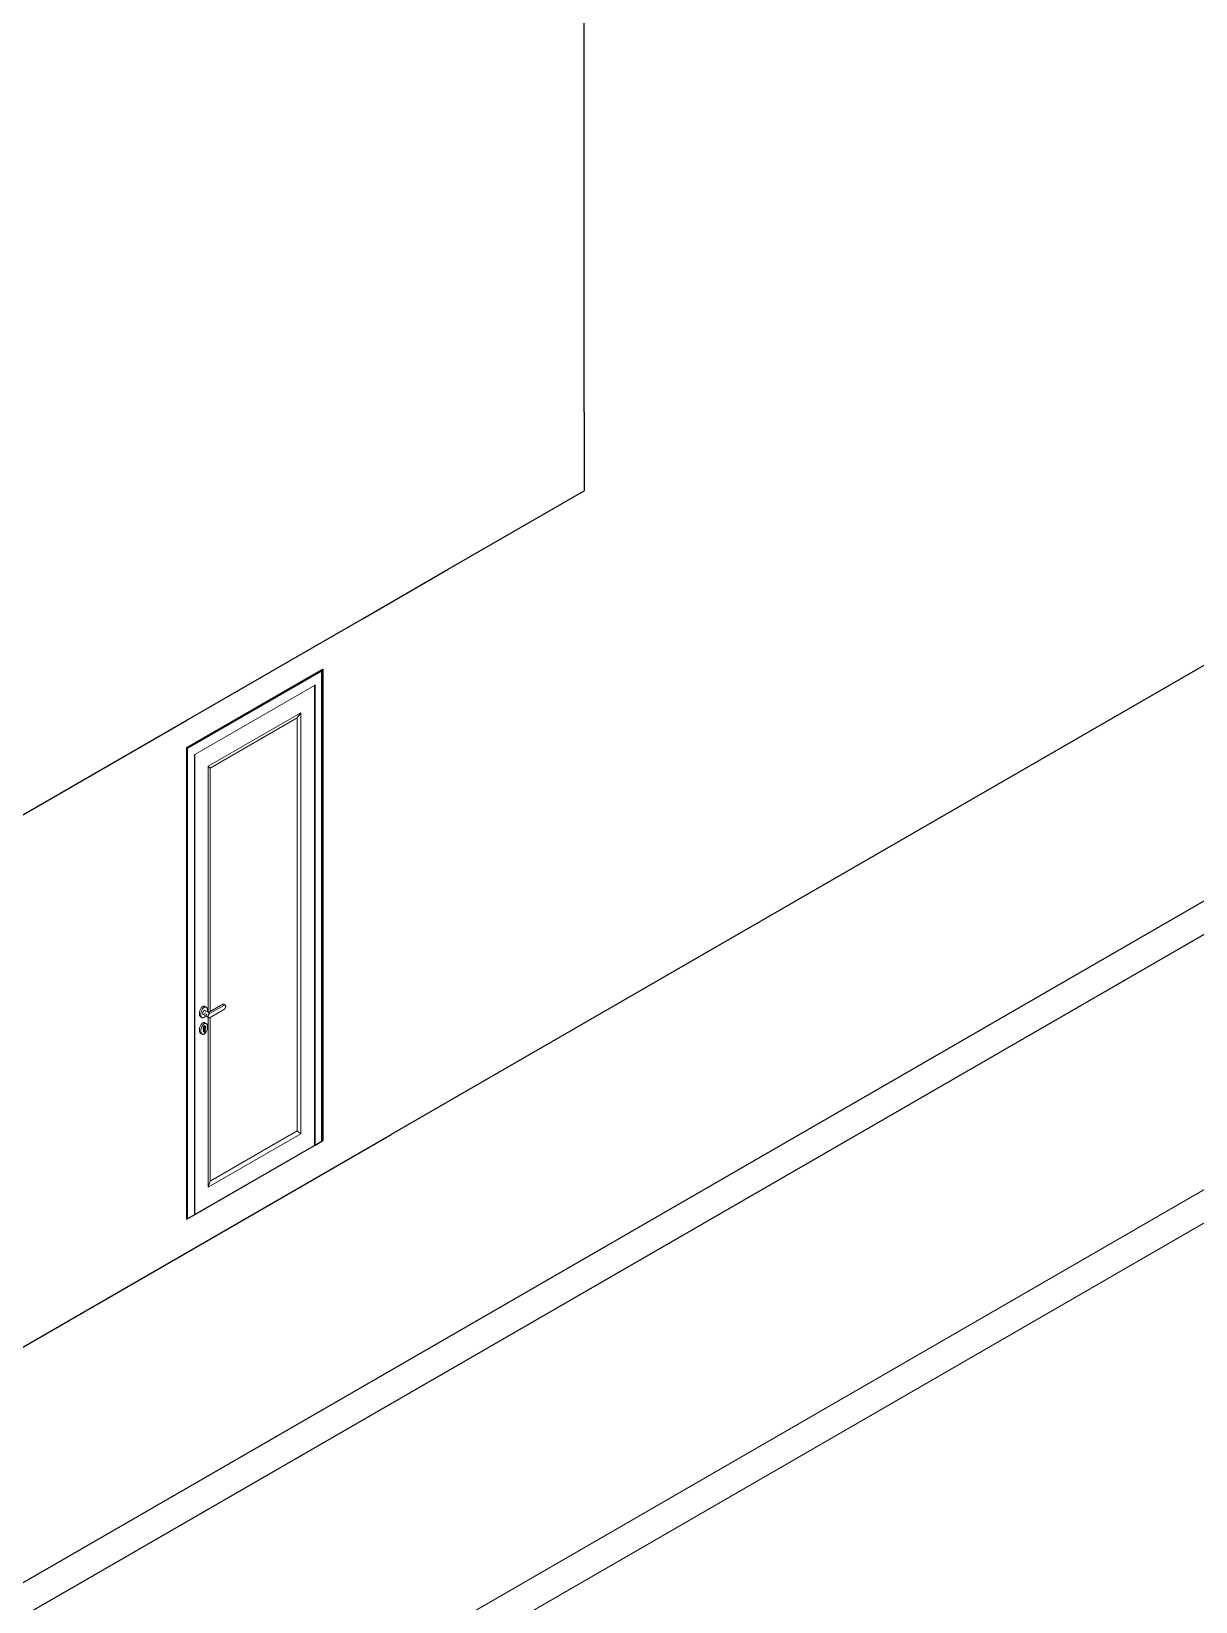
# Model space of a CAD drawing. Header units: metres. Extents: x 294 to 1101, y -498 to -355.
# Drawn here: x 936.24 to 941.08, y -401.91 to -395.39 of the extents above; entities that cross this region are included whole.
import ezdxf

# ---------------------------------------------------------------- set-up
doc = ezdxf.new("R2010")
doc.units = ezdxf.units.M
doc.layers.add('19-JARDINERIA', color=80, linetype='Continuous', lineweight=0)

msp = doc.modelspace()

# ---------------------------------------------------------------- linework, layer by layer
for p, q in [((938.5383, -396.3174), (938.5383, -394.2435)), ((938.5383, -396.3254), (938.5383, -396.3174)), ((938.5383, -396.6357), (938.5383, -396.3254)), ((945.3948, -396.5311), (931.9189, -404.3113)), ((938.5383, -396.643), (938.5383, -396.6357)), ((938.5383, -396.6439), (938.5383, -396.643)), ((938.5383, -396.644), (938.5383, -396.6439)), ((938.5383, -396.9705), (938.5383, -396.644)), ((932.0391, -404.3807), (945.3948, -396.6699)), ((943.1207, -396.8642), (937.7353, -399.9735)), ((938.5383, -396.9705), (938.5383, -397.2962)), ((937.9726, -397.6237), (938.5383, -397.2971)), ((938.5383, -397.2962), (938.5383, -397.2971)), ((937.6191, -397.8279), (937.9726, -397.6237)), ((937.4525, -397.9241), (937.6191, -397.8279)), ((936.8868, -398.2507), (937.4525, -397.9241)), ((936.8868, -398.365), (937.4464, -398.0419)), ((937.4436, -398.0437), (936.8868, -398.3652)), ((936.8896, -398.3676), (937.4471, -398.0457)), ((937.4464, -398.0453), (937.4436, -398.0437)), ((937.4464, -398.0419), (937.4525, -398.0384)), ((937.4464, -398.0453), (937.4464, -398.0419)), ((937.4471, -398.0457), (937.4464, -398.0453)), ((937.4471, -399.9949), (937.4471, -398.0457)), ((937.4525, -399.998), (937.4525, -398.0384)), ((935.3121, -399.1598), (936.8868, -398.2507)), ((936.8868, -398.3652), (936.8868, -398.365)), ((936.8868, -398.366), (936.8868, -398.3652)), ((936.8868, -398.366), (936.8896, -398.3676)), ((936.8868, -400.3213), (936.8868, -398.366)), ((936.8896, -400.3229), (936.8896, -398.3676)), ((930.4838, -404.1601), (937.7353, -399.9735)), ((936.8868, -400.3246), (937.4525, -399.998)), ((936.9189, -400.306), (937.4163, -400.0188)), ((937.4163, -400.0188), (937.4192, -400.0172)), ((937.4192, -400.0172), (937.4471, -400.001)), ((937.4471, -399.9949), (937.4525, -399.998)), ((937.4471, -400.001), (937.4471, -399.9949)), ((937.4471, -399.9949), (937.4525, -399.998)), ((937.4499, -399.9994), (937.4471, -399.9978)), ((937.4471, -400.001), (937.4525, -399.998)), ((937.4471, -400.001), (937.4499, -399.9994)), ((936.9175, -400.1527), (936.9189, -400.1519)), ((936.8896, -400.3229), (936.9175, -400.3068)), ((936.9175, -400.3068), (936.9189, -400.306)), ((936.8868, -400.3213), (936.8896, -400.3229)), ((936.8868, -400.3246), (936.8868, -400.3213)), ((936.8868, -400.3246), (936.8896, -400.3229)), ((936.8896, -400.3229), (936.8868, -400.3246))]:
    msp.add_line(p, q)
at = {"layer": '19-JARDINERIA', "color": 251}
for p, q in [((932.8382, -404.9809), (947.6382, -396.4361)), ((932.8382, -405.1197), (947.6382, -396.5749)), ((937.4163, -398.1062), (936.9189, -398.3934)), ((937.4192, -398.1045), (937.4163, -398.1062)), ((937.4163, -398.1062), (937.4163, -399.9771)), ((937.4192, -399.9788), (937.4192, -398.1045)), ((937.36, -398.2203), (936.9752, -398.4425)), ((937.3452, -398.2411), (937.36, -398.2203)), ((937.36, -398.2203), (937.36, -399.9697)), ((937.3452, -398.2411), (936.9829, -398.4503)), ((937.3452, -398.2411), (937.3452, -399.9578)), ((936.9189, -398.3934), (936.9175, -398.3942)), ((936.9175, -398.3944), (936.9189, -398.3936)), ((936.9175, -398.3942), (936.9175, -398.3944)), ((936.9175, -398.3944), (936.9175, -399.1637)), ((936.9189, -398.3936), (936.9189, -398.3934)), ((936.9189, -399.1629), (936.9189, -398.3936)), ((936.9752, -399.465), (936.9752, -398.4425)), ((936.9752, -398.4425), (936.9829, -398.4503)), ((936.9829, -399.4625), (936.9829, -398.4503)), ((936.9175, -399.1637), (936.9189, -399.1629)), ((936.9175, -399.1637), (936.9189, -399.1629)), ((936.9175, -399.1637), (936.9175, -399.327)), ((936.9189, -399.3262), (936.9189, -399.1629)), ((936.9189, -399.3262), (936.9175, -399.327)), ((936.9175, -399.327), (936.9189, -399.3262)), ((936.9175, -399.327), (936.9175, -399.3494)), ((936.9189, -399.3502), (936.9189, -399.3262)), ((936.9175, -399.3494), (936.9189, -399.3502)), ((936.9175, -399.3494), (936.9175, -399.4121)), ((936.9175, -399.3494), (936.9189, -399.3502)), ((936.9189, -399.4113), (936.9189, -399.3502)), ((936.9175, -399.4121), (936.9189, -399.4113)), ((936.9175, -399.4121), (936.9175, -399.4187)), ((936.9175, -399.4187), (936.9189, -399.4179)), ((936.9175, -399.4187), (936.9175, -399.4263)), ((936.9177, -399.4261), (936.9175, -399.4263)), ((936.9175, -399.4263), (936.9175, -399.4292)), ((936.9189, -399.4284), (936.9175, -399.4292)), ((936.9175, -399.4292), (936.9175, -399.4317)), ((936.9189, -399.4325), (936.9175, -399.4317)), ((936.9175, -399.4317), (936.9175, -399.4357)), ((936.9189, -399.4349), (936.9175, -399.4357)), ((936.9175, -399.4357), (936.9175, -399.4377)), ((936.9184, -399.4358), (936.9175, -399.4377)), ((936.9175, -399.4377), (936.9175, -399.4406)), ((936.9179, -399.4398), (936.9175, -399.4406)), ((936.9175, -399.4406), (936.9175, -399.453)), ((936.9175, -399.453), (936.9179, -399.4533)), ((936.9175, -399.453), (936.9175, -399.4531)), ((936.9179, -399.4533), (936.9175, -399.4531)), ((936.9175, -399.4531), (936.9175, -399.4673)), ((936.9189, -399.425), (936.9177, -399.4261)), ((936.9185, -399.4388), (936.9179, -399.4398)), ((936.9179, -399.4533), (936.9185, -399.4536)), ((936.9189, -399.4351), (936.9184, -399.4358)), ((936.9189, -399.4383), (936.9185, -399.4388)), ((936.9185, -399.4536), (936.9189, -399.4537)), ((936.9189, -399.4179), (936.9189, -399.4113)), ((936.9189, -399.425), (936.9189, -399.4179)), ((936.9189, -399.4284), (936.9189, -399.425)), ((936.9189, -399.4325), (936.9189, -399.4284)), ((936.9189, -399.4349), (936.9189, -399.4325)), ((936.9189, -399.4351), (936.9189, -399.4349)), ((936.9189, -399.4383), (936.9189, -399.4351)), ((936.9189, -399.4537), (936.9189, -399.4383)), ((936.9189, -399.467), (936.9189, -399.4537)), ((936.9389, -399.4648), (936.9386, -399.4678)), ((936.9395, -399.4618), (936.9389, -399.4648)), ((936.9395, -399.4618), (936.9403, -399.4589)), ((936.9413, -399.456), (936.9403, -399.4589)), ((936.9413, -399.456), (936.9425, -399.4532)), ((936.9439, -399.4505), (936.9425, -399.4532)), ((936.9439, -399.4505), (936.9454, -399.4481)), ((936.9452, -399.4651), (936.9446, -399.4681)), ((936.946, -399.4621), (936.9452, -399.4651)), ((936.9454, -399.4481), (936.9471, -399.4459)), ((936.947, -399.4592), (936.946, -399.4621)), ((936.9482, -399.4564), (936.947, -399.4592)), ((936.9488, -399.444), (936.9471, -399.4459)), ((936.9496, -399.4538), (936.9482, -399.4564)), ((936.9488, -399.444), (936.9506, -399.4425)), ((936.9511, -399.4514), (936.9496, -399.4538)), ((936.9506, -399.4425), (936.9524, -399.4412)), ((936.9527, -399.4492), (936.9511, -399.4514)), ((936.9542, -399.4404), (936.9524, -399.4412)), ((936.9544, -399.4473), (936.9527, -399.4492)), ((936.9529, -399.4655), (936.9527, -399.4667)), ((936.9532, -399.4644), (936.9529, -399.4655)), ((936.9536, -399.4632), (936.9532, -399.4644)), ((936.9541, -399.4621), (936.9536, -399.4632)), ((936.9547, -399.461), (936.9541, -399.4621)), ((936.9542, -399.4404), (936.956, -399.4399)), ((936.9562, -399.4457), (936.9544, -399.4473)), ((936.9553, -399.46), (936.9547, -399.461)), ((936.9559, -399.4592), (936.9553, -399.46)), ((936.9566, -399.4584), (936.9559, -399.4592)), ((936.9577, -399.4398), (936.956, -399.4399)), ((936.9581, -399.4445), (936.9562, -399.4457)), ((936.9573, -399.4578), (936.9566, -399.4584)), ((936.9581, -399.4573), (936.9573, -399.4578)), ((936.9577, -399.4398), (936.9594, -399.44)), ((936.9599, -399.4436), (936.9581, -399.4445)), ((936.9588, -399.4569), (936.9581, -399.4573)), ((936.9595, -399.4567), (936.9588, -399.4569)), ((936.9594, -399.44), (936.9609, -399.4407)), ((936.9602, -399.4567), (936.9595, -399.4567)), ((936.9617, -399.4431), (936.9599, -399.4436)), ((936.9609, -399.4568), (936.9602, -399.4567)), ((936.9609, -399.4407), (936.9666, -399.444)), ((936.9615, -399.4571), (936.9609, -399.4568)), ((936.962, -399.4575), (936.9615, -399.4571)), ((936.9615, -399.4571), (936.9716, -399.463)), ((936.9634, -399.443), (936.9617, -399.4431)), ((936.9624, -399.458), (936.962, -399.4575)), ((936.9634, -399.443), (936.9633, -399.443)), ((936.965, -399.4433), (936.9634, -399.443)), ((936.9634, -399.443), (936.9634, -399.443)), ((936.9635, -399.4648), (936.9636, -399.4637)), ((936.9636, -399.4637), (936.9636, -399.4636)), ((936.9666, -399.444), (936.965, -399.4433)), ((936.9679, -399.445), (936.9666, -399.444)), ((936.9691, -399.4464), (936.9679, -399.445)), ((936.9702, -399.4482), (936.9691, -399.4464)), ((936.971, -399.4502), (936.9702, -399.4482)), ((936.9716, -399.4525), (936.971, -399.4502)), ((936.9719, -399.455), (936.9716, -399.4525)), ((936.9716, -399.463), (936.9719, -399.4606)), ((936.9716, -399.463), (936.9752, -399.465)), ((936.9716, -399.4633), (936.9716, -399.4631)), ((936.972, -399.4578), (936.9719, -399.455)), ((936.9719, -399.4606), (936.972, -399.4578)), ((936.9752, -399.465), (936.9769, -399.466)), ((936.9752, -399.4654), (936.9752, -399.4651)), ((936.9769, -399.466), (936.9829, -399.4625)), ((936.9807, -399.4704), (937.0422, -399.4348)), ((936.9829, -399.4625), (937.0365, -399.4316)), ((937.0422, -399.4519), (936.9829, -399.4861)), ((937.0373, -399.4312), (937.0365, -399.4316)), ((937.0365, -399.4316), (937.0419, -399.4347)), ((937.038, -399.431), (937.0373, -399.4312)), ((937.0387, -399.431), (937.038, -399.431)), ((937.0393, -399.4311), (937.0387, -399.431)), ((937.0399, -399.4314), (937.0393, -399.4311)), ((937.0405, -399.4318), (937.0399, -399.4314)), ((937.0399, -399.4314), (937.0456, -399.4346)), ((937.041, -399.4324), (937.0405, -399.4318)), ((937.0414, -399.4331), (937.041, -399.4324)), ((937.0417, -399.4339), (937.0414, -399.4331)), ((937.0419, -399.4347), (937.0417, -399.4339)), ((937.0419, -399.4347), (937.0422, -399.4348)), ((937.0429, -399.4345), (937.0422, -399.4348)), ((937.0422, -399.4519), (937.0429, -399.4514)), ((937.0436, -399.4343), (937.0429, -399.4345)), ((937.0429, -399.4514), (937.0436, -399.4508)), ((937.0443, -399.4343), (937.0436, -399.4343)), ((937.0436, -399.4508), (937.0443, -399.45)), ((937.045, -399.4344), (937.0443, -399.4343)), ((937.0443, -399.45), (937.045, -399.4492)), ((937.0456, -399.4346), (937.045, -399.4344)), ((937.045, -399.4492), (937.0456, -399.4482)), ((937.0461, -399.4351), (937.0456, -399.4346)), ((937.0456, -399.4482), (937.0461, -399.4471)), ((937.0466, -399.4356), (937.0461, -399.4351)), ((937.0461, -399.4471), (937.0466, -399.446)), ((937.047, -399.4363), (937.0466, -399.4356)), ((937.0466, -399.446), (937.047, -399.4449)), ((937.0473, -399.4371), (937.047, -399.4363)), ((937.047, -399.4449), (937.0473, -399.4437)), ((937.0476, -399.4381), (937.0473, -399.4371)), ((937.0473, -399.4437), (937.0476, -399.4425)), ((937.0477, -399.4391), (937.0476, -399.4381)), ((937.0476, -399.4425), (937.0477, -399.4413)), ((937.0478, -399.4402), (937.0477, -399.4391)), ((937.0477, -399.4413), (937.0478, -399.4402)), ((936.9175, -399.4673), (936.9177, -399.4673)), ((936.9175, -399.4673), (936.9175, -399.469)), ((936.9175, -399.469), (936.9184, -399.4697)), ((936.9175, -399.469), (936.9175, -399.4692)), ((936.9184, -399.4697), (936.9175, -399.4692)), ((936.9175, -399.4692), (936.9175, -399.4946)), ((936.9177, -399.4944), (936.9175, -399.4946)), ((936.9175, -399.4946), (936.9175, -399.5001)), ((936.9175, -399.5001), (936.9179, -399.4997)), ((936.9175, -399.5001), (936.9175, -399.5009)), ((936.9176, -399.5008), (936.9175, -399.5009)), ((936.9175, -399.5009), (936.9175, -399.502)), ((936.9177, -399.5016), (936.9175, -399.502)), ((936.9175, -399.502), (936.9175, -399.505)), ((936.9175, -399.5055), (936.9177, -399.5048)), ((936.9175, -399.505), (936.9177, -399.5048)), ((936.9175, -399.505), (936.9175, -399.5055)), ((936.9177, -399.5055), (936.9175, -399.506)), ((936.9175, -399.5056), (936.9177, -399.5055)), ((936.9175, -399.5055), (936.9175, -399.5056)), ((936.9175, -399.5056), (936.9175, -399.506)), ((936.9175, -399.5067), (936.9189, -399.5059)), ((936.9175, -399.506), (936.9175, -399.5067)), ((936.9175, -399.5073), (936.9189, -399.5065)), ((936.9175, -399.5067), (936.9175, -399.5073)), ((936.9175, -399.5073), (936.9175, -399.5107)), ((936.9175, -399.5107), (936.9176, -399.5107)), ((936.9175, -399.5107), (936.9175, -399.511)), ((936.9175, -399.511), (936.9177, -399.5111)), ((936.9175, -399.511), (936.9175, -399.5127)), ((936.9189, -399.5135), (936.9175, -399.5127)), ((936.9177, -399.5131), (936.9175, -399.5127)), ((936.9175, -399.5127), (936.9175, -399.5132)), ((936.9175, -399.5127), (936.9189, -399.5135)), ((936.9181, -399.5136), (936.9175, -399.5132)), ((936.9175, -399.5132), (936.9175, -399.5133)), ((936.9186, -399.5139), (936.9175, -399.5133)), ((936.9175, -399.5133), (936.9175, -399.5243)), ((936.9177, -399.5245), (936.9175, -399.5243)), ((936.9175, -399.5243), (936.9175, -399.5356)), ((936.918, -399.5005), (936.9176, -399.5008)), ((936.9176, -399.5107), (936.918, -399.5106)), ((936.9177, -399.4673), (936.9189, -399.467)), ((936.9189, -399.4933), (936.9177, -399.4944)), ((936.9182, -399.5012), (936.9177, -399.5016)), ((936.9177, -399.5048), (936.9181, -399.5039)), ((936.9182, -399.5046), (936.9177, -399.5055)), ((936.9177, -399.5048), (936.9182, -399.5046)), ((936.9177, -399.5055), (936.9189, -399.5048)), ((936.9177, -399.5048), (936.9177, -399.5048)), ((936.9177, -399.5111), (936.9182, -399.5111)), ((936.9181, -399.5136), (936.9177, -399.5131)), ((936.9179, -399.5246), (936.9177, -399.5245)), ((936.9179, -399.4997), (936.9184, -399.4992)), ((936.9182, -399.5246), (936.9179, -399.5246)), ((936.9189, -399.5252), (936.9179, -399.5246)), ((936.9185, -399.5002), (936.918, -399.5005)), ((936.918, -399.5106), (936.9185, -399.5104)), ((936.9181, -399.5039), (936.9186, -399.5031)), ((936.9182, -399.5136), (936.9181, -399.5136)), ((936.9186, -399.5008), (936.9182, -399.5012)), ((936.9184, -399.5041), (936.9182, -399.5046)), ((936.9182, -399.5046), (936.9189, -399.5042)), ((936.9182, -399.5111), (936.9186, -399.5109)), ((936.9186, -399.5139), (936.9182, -399.5136)), ((936.9189, -399.514), (936.9182, -399.5136)), ((936.9185, -399.5246), (936.9182, -399.5246)), ((936.9184, -399.4697), (936.9189, -399.4699)), ((936.9184, -399.4992), (936.9189, -399.4989)), ((936.9189, -399.5034), (936.9184, -399.5041)), ((936.9189, -399.5), (936.9185, -399.5002)), ((936.9185, -399.5104), (936.9189, -399.5101)), ((936.9187, -399.5245), (936.9185, -399.5246)), ((936.9189, -399.5006), (936.9186, -399.5008)), ((936.9186, -399.5031), (936.9189, -399.5026)), ((936.9186, -399.5109), (936.9189, -399.5108)), ((936.9189, -399.514), (936.9186, -399.5139)), ((936.9189, -399.5245), (936.9187, -399.5245)), ((936.9189, -399.4699), (936.9189, -399.467)), ((936.9189, -399.4933), (936.9189, -399.4699)), ((936.9189, -399.4989), (936.9189, -399.4933)), ((936.9189, -399.5), (936.9189, -399.4989)), ((936.9189, -399.5006), (936.9189, -399.5)), ((936.9189, -399.5026), (936.9189, -399.5006)), ((936.9189, -399.5034), (936.9189, -399.5026)), ((936.9189, -399.5042), (936.9189, -399.5034)), ((936.9189, -399.5048), (936.9189, -399.5042)), ((936.9189, -399.5059), (936.9189, -399.5048)), ((936.9189, -399.5065), (936.9189, -399.5059)), ((936.9189, -399.5101), (936.9189, -399.5065)), ((936.9189, -399.5108), (936.9189, -399.5101)), ((936.9189, -399.5135), (936.9189, -399.5108)), ((936.9189, -399.514), (936.9189, -399.5135)), ((936.9189, -399.5245), (936.9189, -399.514)), ((936.9189, -399.5252), (936.9189, -399.5245)), ((936.9189, -399.5353), (936.9189, -399.5252)), ((936.9384, -399.4706), (936.9386, -399.4678)), ((936.9384, -399.4706), (936.9386, -399.4733)), ((936.9386, -399.4733), (936.9389, -399.4759)), ((936.9389, -399.4759), (936.9395, -399.4782)), ((936.9395, -399.5301), (936.9389, -399.5331)), ((936.9403, -399.4802), (936.9395, -399.4782)), ((936.9395, -399.5301), (936.9403, -399.5272)), ((936.9403, -399.4802), (936.9413, -399.4819)), ((936.9413, -399.5243), (936.9403, -399.5272)), ((936.9413, -399.4819), (936.9425, -399.4834)), ((936.9413, -399.5243), (936.9425, -399.5215)), ((936.9425, -399.4834), (936.9439, -399.4844)), ((936.9439, -399.5188), (936.9425, -399.5215)), ((936.9439, -399.4844), (936.9454, -399.4851)), ((936.9439, -399.4844), (936.9496, -399.4877)), ((936.9439, -399.5188), (936.9454, -399.5164)), ((936.9442, -399.471), (936.9441, -399.4739)), ((936.9441, -399.4739), (936.9442, -399.4766)), ((936.9446, -399.4681), (936.9442, -399.471)), ((936.9442, -399.4766), (936.9446, -399.4791)), ((936.9446, -399.4791), (936.9452, -399.4814)), ((936.9452, -399.4814), (936.946, -399.4835)), ((936.946, -399.5304), (936.9452, -399.5334)), ((936.9454, -399.4851), (936.9471, -399.4854)), ((936.9454, -399.5164), (936.9471, -399.5142)), ((936.946, -399.4835), (936.947, -399.4852)), ((936.947, -399.5275), (936.946, -399.5304)), ((936.947, -399.4852), (936.9471, -399.4854)), ((936.9482, -399.5247), (936.947, -399.5275)), ((936.9471, -399.4854), (936.9471, -399.4854)), ((936.9471, -399.4854), (936.9482, -399.4866)), ((936.9488, -399.5123), (936.9471, -399.5142)), ((936.9482, -399.4866), (936.9496, -399.4877)), ((936.9496, -399.5221), (936.9482, -399.5247)), ((936.9488, -399.5123), (936.9506, -399.5107)), ((936.9496, -399.4877), (936.9511, -399.4883)), ((936.9511, -399.5197), (936.9496, -399.5221)), ((936.9506, -399.5107), (936.9524, -399.5095)), ((936.9511, -399.4883), (936.9527, -399.4886)), ((936.9527, -399.5175), (936.9511, -399.5197)), ((936.9542, -399.5086), (936.9524, -399.5095)), ((936.9527, -399.4667), (936.9525, -399.4679)), ((936.9525, -399.4679), (936.9525, -399.4691)), ((936.9525, -399.4691), (936.9525, -399.4701)), ((936.9525, -399.4701), (936.9527, -399.4712)), ((936.9527, -399.4712), (936.9529, -399.4721)), ((936.9527, -399.4886), (936.9544, -399.4885)), ((936.9544, -399.5156), (936.9527, -399.5175)), ((936.9529, -399.4721), (936.9532, -399.4729)), ((936.9532, -399.4729), (936.9536, -399.4736)), ((936.9536, -399.4736), (936.9541, -399.4741)), ((936.9536, -399.5298), (936.9537, -399.5289)), ((936.9536, -399.5307), (936.9536, -399.5298)), ((936.9536, -399.5316), (936.9536, -399.5307)), ((936.9537, -399.5289), (936.9539, -399.5279)), ((936.9539, -399.5279), (936.9542, -399.527)), ((936.9541, -399.4741), (936.9547, -399.4746)), ((936.9542, -399.5086), (936.956, -399.5081)), ((936.9542, -399.527), (936.9545, -399.526)), ((936.9544, -399.4885), (936.9562, -399.488)), ((936.9562, -399.514), (936.9544, -399.5156)), ((936.9545, -399.526), (936.9549, -399.5251)), ((936.9547, -399.4746), (936.9553, -399.4748)), ((936.9547, -399.4746), (936.9649, -399.4805)), ((936.9549, -399.5251), (936.9553, -399.5243)), ((936.9553, -399.4748), (936.9559, -399.4749)), ((936.9553, -399.5243), (936.9558, -399.5235)), ((936.9558, -399.5235), (936.9564, -399.5228)), ((936.9559, -399.4749), (936.956, -399.4749)), ((936.9559, -399.5311), (936.956, -399.5302)), ((936.956, -399.5081), (936.9577, -399.508)), ((936.956, -399.5302), (936.9562, -399.5292)), ((936.9562, -399.488), (936.9581, -399.4872)), ((936.9581, -399.5128), (936.9562, -399.514)), ((936.9562, -399.5292), (936.9565, -399.5283)), ((936.9564, -399.5228), (936.9569, -399.5222)), ((936.9565, -399.5283), (936.9568, -399.5273)), ((936.9567, -399.4749), (936.9573, -399.4747)), ((936.9568, -399.5273), (936.9572, -399.5264)), ((936.9569, -399.5222), (936.9575, -399.5217)), ((936.9571, -399.53), (936.957, -399.5305)), ((936.957, -399.5305), (936.9577, -399.5301)), ((936.957, -399.5305), (936.9576, -399.5308)), ((936.957, -399.5305), (936.957, -399.5307)), ((936.957, -399.5307), (936.957, -399.5314)), ((936.9572, -399.5293), (936.9571, -399.53)), ((936.9572, -399.5264), (936.9576, -399.5256)), ((936.9574, -399.5286), (936.9572, -399.5293)), ((936.9573, -399.4747), (936.9574, -399.4747)), ((936.9577, -399.5279), (936.9574, -399.5286)), ((936.9575, -399.5217), (936.9581, -399.5213)), ((936.9576, -399.5256), (936.9581, -399.5248)), ((936.9576, -399.5325), (936.9616, -399.5302)), ((936.9577, -399.5303), (936.9576, -399.5308)), ((936.9576, -399.5308), (936.9581, -399.5305)), ((936.9594, -399.5083), (936.9577, -399.508)), ((936.958, -399.5272), (936.9577, -399.5279)), ((936.9578, -399.5296), (936.9577, -399.5301)), ((936.9577, -399.5301), (936.9577, -399.5303)), ((936.958, -399.5289), (936.9578, -399.5296)), ((936.9583, -399.5266), (936.958, -399.5272)), ((936.9582, -399.5282), (936.958, -399.5289)), ((936.9581, -399.4743), (936.9588, -399.4739)), ((936.9581, -399.4872), (936.9599, -399.4859)), ((936.9599, -399.5119), (936.9581, -399.5128)), ((936.9581, -399.5213), (936.9586, -399.521)), ((936.9581, -399.5248), (936.9586, -399.5241)), ((936.9581, -399.5305), (936.9622, -399.5281)), ((936.9581, -399.5316), (936.9619, -399.5294)), ((936.9581, -399.5305), (936.9581, -399.5316)), ((936.9585, -399.5275), (936.9582, -399.5282)), ((936.9586, -399.526), (936.9583, -399.5266)), ((936.9588, -399.5269), (936.9585, -399.5275)), ((936.9586, -399.521), (936.9592, -399.5209)), ((936.9586, -399.5241), (936.9592, -399.5235)), ((936.959, -399.5255), (936.9586, -399.526)), ((936.9588, -399.4739), (936.9589, -399.4738)), ((936.9592, -399.5263), (936.9588, -399.5269)), ((936.9595, -399.525), (936.959, -399.5255)), ((936.9592, -399.5209), (936.9598, -399.5208)), ((936.9592, -399.5235), (936.9597, -399.523)), ((936.9596, -399.5258), (936.9592, -399.5263)), ((936.9594, -399.5083), (936.9609, -399.509)), ((936.9599, -399.5246), (936.9595, -399.525)), ((936.9596, -399.4732), (936.9602, -399.4725)), ((936.96, -399.5253), (936.9596, -399.5258)), ((936.9597, -399.523), (936.9603, -399.5226)), ((936.9598, -399.5208), (936.9603, -399.5209)), ((936.9599, -399.4859), (936.9617, -399.4844)), ((936.9617, -399.5114), (936.9599, -399.5119)), ((936.9603, -399.5243), (936.9599, -399.5246)), ((936.9605, -399.5249), (936.96, -399.5253)), ((936.9602, -399.4725), (936.9609, -399.4716)), ((936.9603, -399.5209), (936.9608, -399.5212)), ((936.9603, -399.5226), (936.9609, -399.5223)), ((936.9608, -399.5241), (936.9603, -399.5243)), ((936.9609, -399.5247), (936.9605, -399.5249)), ((936.9608, -399.5212), (936.963, -399.5225)), ((936.9608, -399.5212), (936.9612, -399.5215)), ((936.9612, -399.524), (936.9608, -399.5241)), ((936.9609, -399.4716), (936.9609, -399.4715)), ((936.9609, -399.509), (936.9666, -399.5123)), ((936.9609, -399.5223), (936.9615, -399.5222)), ((936.9613, -399.5244), (936.9609, -399.5247)), ((936.9612, -399.5215), (936.9616, -399.5219)), ((936.9616, -399.524), (936.9612, -399.524)), ((936.9618, -399.5243), (936.9613, -399.5244)), ((936.9615, -399.4705), (936.962, -399.4696)), ((936.9615, -399.5222), (936.9617, -399.5222)), ((936.9616, -399.5219), (936.9617, -399.5222)), ((936.962, -399.524), (936.9616, -399.524)), ((936.9616, -399.5302), (936.9635, -399.5291)), ((936.9619, -399.5294), (936.9616, -399.5302)), ((936.9617, -399.4844), (936.9634, -399.4825)), ((936.9634, -399.5113), (936.9617, -399.5114)), ((936.9617, -399.5222), (936.962, -399.5222)), ((936.9622, -399.5243), (936.9618, -399.5243)), ((936.9622, -399.5284), (936.9619, -399.5293)), ((936.9619, -399.5294), (936.9626, -399.529)), ((936.9619, -399.5293), (936.9619, -399.5294)), ((936.962, -399.4696), (936.9621, -399.4695)), ((936.9623, -399.5101), (936.962, -399.5098)), ((936.962, -399.5222), (936.9626, -399.5222)), ((936.9624, -399.5242), (936.962, -399.524)), ((936.9624, -399.5243), (936.9622, -399.5243)), ((936.9622, -399.5281), (936.9626, -399.528)), ((936.9622, -399.5281), (936.9622, -399.5284)), ((936.9633, -399.5113), (936.9623, -399.5101)), ((936.9624, -399.5243), (936.9624, -399.5242)), ((936.9624, -399.5243), (936.9624, -399.5243)), ((936.9626, -399.5244), (936.9624, -399.5243)), ((936.9626, -399.5244), (936.9624, -399.5243)), ((936.9626, -399.5222), (936.963, -399.5225)), ((936.9629, -399.5245), (936.9626, -399.5244)), ((936.9626, -399.528), (936.9637, -399.5273)), ((936.9626, -399.528), (936.9626, -399.529)), ((936.9626, -399.529), (936.9636, -399.5284)), ((936.9633, -399.5248), (936.9629, -399.5245)), ((936.963, -399.5225), (936.9635, -399.5228)), ((936.9635, -399.5251), (936.9633, -399.5248)), ((936.9634, -399.4825), (936.9649, -399.4805)), ((936.965, -399.5116), (936.9634, -399.5113)), ((936.9635, -399.5228), (936.9639, -399.5232)), ((936.9638, -399.5255), (936.9635, -399.5251)), ((936.9635, -399.5291), (936.9642, -399.5287)), ((936.9635, -399.5291), (936.9636, -399.5289)), ((936.9635, -399.5314), (936.9638, -399.5307)), ((936.9636, -399.5282), (936.9637, -399.5275)), ((936.9636, -399.5284), (936.9636, -399.5282)), ((936.9636, -399.5289), (936.9636, -399.5284)), ((936.9636, -399.5284), (936.9642, -399.5287)), ((936.9637, -399.5273), (936.9642, -399.527)), ((936.9637, -399.5275), (936.9637, -399.5273)), ((936.964, -399.526), (936.9638, -399.5255)), ((936.9638, -399.5307), (936.964, -399.5299)), ((936.9639, -399.5232), (936.9642, -399.5238)), ((936.9642, -399.5306), (936.9639, -399.5316)), ((936.9641, -399.5266), (936.964, -399.526)), ((936.964, -399.5299), (936.9641, -399.5292)), ((936.9642, -399.527), (936.9641, -399.5266)), ((936.9641, -399.5292), (936.9642, -399.5287)), ((936.9642, -399.5238), (936.9645, -399.5244)), ((936.9645, -399.5297), (936.9642, -399.5306)), ((936.9645, -399.5244), (936.9646, -399.5252)), ((936.9646, -399.5287), (936.9645, -399.5297)), ((936.9646, -399.5252), (936.9648, -399.526)), ((936.9648, -399.5278), (936.9646, -399.5287)), ((936.9648, -399.526), (936.9648, -399.5269)), ((936.9648, -399.5269), (936.9648, -399.5278)), ((936.9649, -399.4805), (936.965, -399.4803)), ((936.9649, -399.4805), (936.9752, -399.4864)), ((936.965, -399.4803), (936.9651, -399.4802)), ((936.9666, -399.5123), (936.965, -399.5116)), ((936.9653, -399.4799), (936.9656, -399.4794)), ((936.966, -399.4788), (936.9664, -399.4781)), ((936.9679, -399.5133), (936.9666, -399.5123)), ((936.9668, -399.4773), (936.9678, -399.4755)), ((936.9691, -399.5147), (936.9679, -399.5133)), ((936.9683, -399.4744), (936.9688, -399.4733)), ((936.9702, -399.5165), (936.9691, -399.5147)), ((936.971, -399.5185), (936.9702, -399.5165)), ((936.9706, -399.4678), (936.9707, -399.4677)), ((936.9716, -399.5208), (936.971, -399.5185)), ((936.9719, -399.5233), (936.9716, -399.5208)), ((936.9716, -399.5318), (936.9719, -399.5289)), ((936.972, -399.5261), (936.9719, -399.5233)), ((936.9719, -399.5289), (936.972, -399.5261)), ((936.975, -399.4671), (936.9769, -399.466)), ((936.9752, -399.4807), (936.9751, -399.481)), ((936.9751, -399.481), (936.9751, -399.4821)), ((936.9751, -399.4821), (936.9751, -399.4832)), ((936.9751, -399.4832), (936.9752, -399.4834)), ((936.9751, -399.4841), (936.9752, -399.4841)), ((936.9752, -399.4704), (936.9752, -399.4703)), ((936.9752, -399.4784), (936.9752, -399.477)), ((936.9752, -399.4807), (936.9752, -399.4797)), ((936.9753, -399.4798), (936.9752, -399.4807)), ((936.9752, -399.4841), (936.9752, -399.4834)), ((936.9752, -399.4834), (936.9753, -399.484)), ((936.9752, -399.4841), (936.9753, -399.484)), ((936.9752, -399.4842), (936.9752, -399.4841)), ((936.9752, -399.4856), (936.9752, -399.4849)), ((936.9752, -399.4864), (936.9752, -399.486)), ((936.9752, -399.4864), (936.9773, -399.4876)), ((936.9752, -400.1919), (936.9752, -399.4864)), ((936.9755, -399.4786), (936.9753, -399.4798)), ((936.9753, -399.484), (936.9753, -399.4842)), ((936.9753, -399.4842), (936.9755, -399.4851)), ((936.9758, -399.4774), (936.9755, -399.4786)), ((936.9755, -399.4851), (936.9758, -399.486)), ((936.9763, -399.4763), (936.9758, -399.4774)), ((936.9758, -399.486), (936.9763, -399.4866)), ((936.9767, -399.4751), (936.9763, -399.4763)), ((936.9763, -399.4866), (936.9767, -399.4872)), ((936.9773, -399.4741), (936.9767, -399.4751)), ((936.9767, -399.4872), (936.9773, -399.4876)), ((936.9779, -399.4731), (936.9773, -399.4741)), ((936.9773, -399.4876), (936.9779, -399.4879)), ((936.9786, -399.4722), (936.9779, -399.4731)), ((936.9779, -399.4879), (936.9786, -399.488)), ((936.9792, -399.4715), (936.9786, -399.4722)), ((936.9786, -399.488), (936.9792, -399.488)), ((936.98, -399.4708), (936.9792, -399.4715)), ((936.9792, -399.488), (936.98, -399.4878)), ((936.9807, -399.4704), (936.98, -399.4708)), ((936.98, -399.4878), (936.9807, -399.4874)), ((936.9829, -399.4861), (936.9807, -399.4874)), ((936.9829, -400.167), (936.9829, -399.4861)), ((936.9175, -399.5356), (936.9177, -399.5356)), ((936.9175, -399.5356), (936.9175, -399.5373)), ((936.9175, -399.5373), (936.9184, -399.538)), ((936.9175, -399.5373), (936.9175, -399.5374)), ((936.9184, -399.538), (936.9175, -399.5374)), ((936.9175, -399.5374), (936.9175, -400.2774)), ((936.9177, -399.5356), (936.9189, -399.5353)), ((936.9184, -399.538), (936.9189, -399.5382)), ((936.9189, -399.5382), (936.9189, -399.5353)), ((936.9189, -400.2766), (936.9189, -399.5382)), ((936.9384, -399.5389), (936.9386, -399.5361)), ((936.9384, -399.5389), (936.9386, -399.5416)), ((936.9389, -399.5331), (936.9386, -399.5361)), ((936.9386, -399.5416), (936.9389, -399.5442)), ((936.9395, -399.5465), (936.9389, -399.5442)), ((936.9395, -399.5465), (936.9403, -399.5485)), ((936.9403, -399.5485), (936.9413, -399.5502)), ((936.9413, -399.5502), (936.9425, -399.5516)), ((936.9425, -399.5516), (936.9439, -399.5527)), ((936.9439, -399.5527), (936.9454, -399.5534)), ((936.9439, -399.5527), (936.9496, -399.556)), ((936.9442, -399.5393), (936.9441, -399.5422)), ((936.9441, -399.5422), (936.9442, -399.5449)), ((936.9446, -399.5364), (936.9442, -399.5393)), ((936.9442, -399.5449), (936.9446, -399.5474)), ((936.9452, -399.5334), (936.9446, -399.5364)), ((936.9446, -399.5474), (936.9452, -399.5497)), ((936.9452, -399.5497), (936.946, -399.5518)), ((936.9454, -399.5534), (936.9471, -399.5537)), ((936.946, -399.5518), (936.947, -399.5535)), ((936.947, -399.5535), (936.9471, -399.5537)), ((936.9471, -399.5537), (936.9471, -399.5536)), ((936.9471, -399.5536), (936.9482, -399.5549)), ((936.9482, -399.5549), (936.9496, -399.556)), ((936.9496, -399.556), (936.9511, -399.5566)), ((936.9511, -399.5566), (936.9527, -399.5569)), ((936.9527, -399.5569), (936.9544, -399.5568)), ((936.9537, -399.5324), (936.9536, -399.5316)), ((936.9539, -399.5331), (936.9537, -399.5324)), ((936.9542, -399.5338), (936.9539, -399.5331)), ((936.9545, -399.5343), (936.9542, -399.5338)), ((936.9544, -399.5568), (936.9562, -399.5563)), ((936.9549, -399.5348), (936.9545, -399.5343)), ((936.9553, -399.5351), (936.9549, -399.5348)), ((936.9558, -399.5353), (936.9553, -399.5351)), ((936.9553, -399.5351), (936.9558, -399.5354)), ((936.9558, -399.5353), (936.9572, -399.5361)), ((936.9558, -399.5354), (936.9558, -399.5353)), ((936.9558, -399.5354), (936.9576, -399.5364)), ((936.9558, -399.5448), (936.9558, -399.5354)), ((936.9558, -399.5452), (936.9558, -399.5448)), ((936.9559, -399.5456), (936.9558, -399.5452)), ((936.9559, -399.532), (936.9559, -399.5311)), ((936.9559, -399.5329), (936.9559, -399.532)), ((936.956, -399.5337), (936.9559, -399.5329)), ((936.956, -399.546), (936.9559, -399.5456)), ((936.9562, -399.5344), (936.956, -399.5337)), ((936.9561, -399.5463), (936.956, -399.546)), ((936.9563, -399.5466), (936.9561, -399.5463)), ((936.9565, -399.5351), (936.9562, -399.5344)), ((936.9562, -399.5563), (936.9581, -399.5555)), ((936.9565, -399.5468), (936.9563, -399.5466)), ((936.9568, -399.5357), (936.9565, -399.5351)), ((936.9567, -399.547), (936.9565, -399.5468)), ((936.9569, -399.5471), (936.9567, -399.547)), ((936.9572, -399.5361), (936.9568, -399.5357)), ((936.9572, -399.5472), (936.9569, -399.5471)), ((936.9569, -399.5471), (936.9587, -399.5481)), ((936.957, -399.5314), (936.957, -399.532)), ((936.957, -399.5322), (936.9581, -399.5316)), ((936.957, -399.532), (936.957, -399.5322)), ((936.957, -399.5322), (936.9571, -399.5326)), ((936.957, -399.5322), (936.9576, -399.5325)), ((936.9571, -399.5326), (936.9572, -399.5332)), ((936.9572, -399.5332), (936.9574, -399.5337)), ((936.9573, -399.5362), (936.9572, -399.5361)), ((936.9575, -399.5471), (936.9572, -399.5472)), ((936.9576, -399.5364), (936.9573, -399.5362)), ((936.9574, -399.5337), (936.9577, -399.5341)), ((936.9578, -399.5471), (936.9575, -399.5471)), ((936.9576, -399.5325), (936.9577, -399.533)), ((936.9581, -399.5367), (936.9576, -399.5364)), ((936.9577, -399.533), (936.9578, -399.5335)), ((936.9577, -399.5341), (936.958, -399.5344)), ((936.9578, -399.5335), (936.958, -399.534)), ((936.9581, -399.5469), (936.9578, -399.5471)), ((936.958, -399.534), (936.9582, -399.5344)), ((936.958, -399.5344), (936.9583, -399.5347)), ((936.9581, -399.5461), (936.9581, -399.5367)), ((936.9581, -399.5465), (936.9581, -399.5461)), ((936.9582, -399.5469), (936.9581, -399.5465)), ((936.9581, -399.5469), (936.9582, -399.5469)), ((936.9581, -399.5555), (936.9599, -399.5542)), ((936.9582, -399.5344), (936.9585, -399.5348)), ((936.9583, -399.5473), (936.9582, -399.5469)), ((936.9582, -399.5469), (936.9582, -399.5469)), ((936.9583, -399.5347), (936.9585, -399.5348)), ((936.9584, -399.5476), (936.9583, -399.5473)), ((936.9586, -399.5479), (936.9584, -399.5476)), ((936.9585, -399.5348), (936.9588, -399.535)), ((936.9587, -399.5481), (936.9586, -399.5479)), ((936.959, -399.5483), (936.9587, -399.5481)), ((936.9588, -399.535), (936.9592, -399.5352)), ((936.9592, -399.5484), (936.959, -399.5483)), ((936.9592, -399.5352), (936.9596, -399.5352)), ((936.9595, -399.5485), (936.9592, -399.5484)), ((936.9597, -399.5484), (936.9595, -399.5485)), ((936.9596, -399.5352), (936.96, -399.5352)), ((936.96, -399.5484), (936.9597, -399.5484)), ((936.9599, -399.5542), (936.9617, -399.5526)), ((936.96, -399.5352), (936.9605, -399.5351)), ((936.9603, -399.5482), (936.96, -399.5484)), ((936.9603, -399.5482), (936.9606, -399.548)), ((936.9605, -399.5351), (936.9609, -399.5349)), ((936.9606, -399.548), (936.9609, -399.5478)), ((936.9609, -399.5349), (936.9613, -399.5346)), ((936.9609, -399.5478), (936.9612, -399.5475)), ((936.9612, -399.5475), (936.9614, -399.5471)), ((936.9613, -399.5346), (936.9618, -399.5342)), ((936.9614, -399.5471), (936.9617, -399.5467)), ((936.9617, -399.5467), (936.9619, -399.5463)), ((936.9617, -399.5526), (936.9634, -399.5507)), ((936.9618, -399.5342), (936.9622, -399.5338)), ((936.9619, -399.5463), (936.9621, -399.5459)), ((936.9621, -399.5459), (936.9623, -399.5454)), ((936.9622, -399.5338), (936.9626, -399.5332)), ((936.9623, -399.5454), (936.9624, -399.5449)), ((936.9624, -399.5449), (936.9625, -399.5444)), ((936.9625, -399.544), (936.9626, -399.5435)), ((936.9625, -399.5444), (936.9625, -399.544)), ((936.9626, -399.5332), (936.9629, -399.5327)), ((936.963, -399.5333), (936.9626, -399.5341)), ((936.9626, -399.5435), (936.9626, -399.5341)), ((936.9629, -399.5327), (936.9633, -399.532)), ((936.9635, -399.5325), (936.963, -399.5333)), ((936.9633, -399.532), (936.9635, -399.5314)), ((936.9634, -399.5507), (936.965, -399.5486)), ((936.9639, -399.5316), (936.9635, -399.5325)), ((936.965, -399.5486), (936.9666, -399.5461)), ((936.9666, -399.5461), (936.9679, -399.5435)), ((936.9679, -399.5435), (936.9691, -399.5407)), ((936.9691, -399.5407), (936.9702, -399.5378)), ((936.9702, -399.5378), (936.971, -399.5348)), ((936.971, -399.5348), (936.9716, -399.5318)), ((937.36, -399.9697), (936.9752, -400.1919)), ((937.3452, -399.9578), (936.9829, -400.167)), ((937.36, -399.9697), (937.3452, -399.9578)), ((937.4163, -399.9771), (937.4192, -399.9788)), ((937.4163, -399.98), (937.4163, -399.9771)), ((937.4163, -399.9771), (937.4192, -399.9788)), ((937.4192, -399.9817), (937.4163, -399.98)), ((937.4163, -400.0155), (937.4163, -399.98)), ((937.4192, -399.9817), (937.4192, -399.9788)), ((937.4192, -400.0172), (937.4192, -399.9817)), ((937.4163, -400.0098), (937.4192, -400.0114)), ((937.4163, -400.0155), (937.4192, -400.0172)), ((937.4163, -400.0188), (937.4163, -400.0155)), ((936.9752, -400.1919), (936.9829, -400.167)), ((936.9175, -400.2774), (936.9189, -400.2766)), ((936.9175, -400.2774), (936.9175, -400.3052)), ((936.9175, -400.3052), (936.9189, -400.306)), ((936.9175, -400.3052), (936.9175, -400.3068)), ((936.9189, -400.306), (936.9189, -400.2766))]:
    msp.add_line(p, q, dxfattribs=at)

doc.saveas('drawing.dxf')
